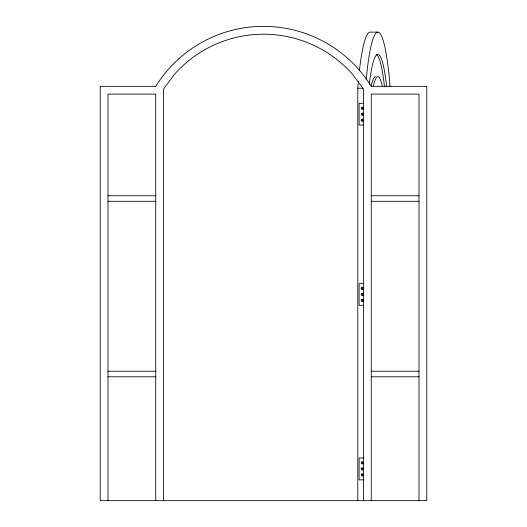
<?xml version="1.0" encoding="UTF-8"?>
<svg xmlns="http://www.w3.org/2000/svg" width="527" height="527" viewBox="0 0 527 527"><rect width="100%" height="100%" fill="white"/><g stroke="black" fill="none" stroke-linecap="round" stroke-linejoin="round"><path stroke-width="0.79" d="M363.9 479.768L359.104 479.926L359.104 457.943L363.9 457.943M377.839 32.114L370.125 32.114A118.904 14.532 90 0 0 359.447 70.381M357.787 500.65L357.787 88.22L363.189 88.22M363.9 103.299L359.104 103.299L359.104 125.07L363.9 125.07M107.989 195.734L155.755 195.734M371.245 195.734L419.011 195.734M107.989 201.288L155.755 201.288M371.245 201.288L419.011 201.288M363.9 283.552L359.104 283.552L359.104 305.324L363.9 305.324M107.989 371.245L155.755 371.245M371.245 371.245L419.011 371.245M107.989 376.798L155.755 376.798M371.245 376.798L419.011 376.798M361.529 107.409L363.077 108.97M361.522 113.404L363.083 114.972A1.113 1.1 -90 0 1 361.239 114.471A1.113 1.1 -90 0 1 362.589 113.114A1.113 1.1 -90 0 1 363.083 114.972M361.529 119.405L363.077 120.966M361.522 287.65L363.083 289.224A1.113 1.1 -90 0 1 361.239 288.724A1.113 1.1 -90 0 1 362.589 287.367A1.113 1.1 -90 0 1 363.083 289.224M361.522 293.651L363.083 295.219A1.113 1.1 -90 0 1 361.239 294.725A1.113 1.1 -90 0 1 362.589 293.361A1.113 1.1 -90 0 1 363.083 295.219M361.522 299.646L363.083 301.22A1.113 1.1 -90 0 1 361.239 300.719A1.113 1.1 -90 0 1 362.589 299.362A1.113 1.1 -90 0 1 363.083 301.22M361.529 462.08L363.077 463.635A1.1 1.094 -90 0 1 361.245 463.141A1.1 1.094 -90 0 1 362.589 461.79A1.1 1.094 -90 0 1 363.077 463.635M361.522 468.095L363.083 469.669M361.529 474.129L363.077 475.683A1.1 1.094 -90 0 1 361.245 475.189A1.1 1.094 -90 0 1 362.589 473.839A1.1 1.094 -90 0 1 363.077 475.683M419.011 500.65L419.011 94.096L371.245 94.096L371.245 500.65M363.406 500.65L363.406 88.918L352.556 74.333A118.904 118.904 0 0 0 174.444 74.333L163.594 88.918L163.594 500.65M155.755 500.65L155.755 94.096L107.989 94.096L107.989 500.65M366.193 79.92A118.904 14.532 90 0 1 390.046 86.527M357.787 88.22A118.904 14.532 90 0 1 358.334 81.547M369.295 84.327A96.639 11.811 -90 0 1 386.68 86.902M376.298 54.531A96.639 11.811 -90 0 1 384.473 86.902M373.426 85.967A74.419 9.097 90 0 1 382.259 85.967M371.219 85.967A74.419 9.097 90 0 1 375.639 76.599M155.755 86.323L100.216 86.323L100.216 500.65L426.784 500.65L426.784 86.323L371.245 86.323A126.776 126.776 0 0 0 155.755 86.323M363.255 108.74A1.1 1.094 -90 0 0 362.306 107.086A1.1 1.094 -90 0 0 361.357 108.74A1.1 1.094 -90 0 0 363.255 108.74M363.255 120.736A1.1 1.094 -90 0 0 362.306 119.082A1.1 1.094 -90 0 0 361.357 120.736A1.1 1.094 -90 0 0 363.255 120.736M363.261 469.438A1.113 1.1 -90 0 0 362.306 467.772A1.113 1.1 -90 0 0 361.351 469.438A1.113 1.1 -90 0 0 363.261 469.438"/></g></svg>
